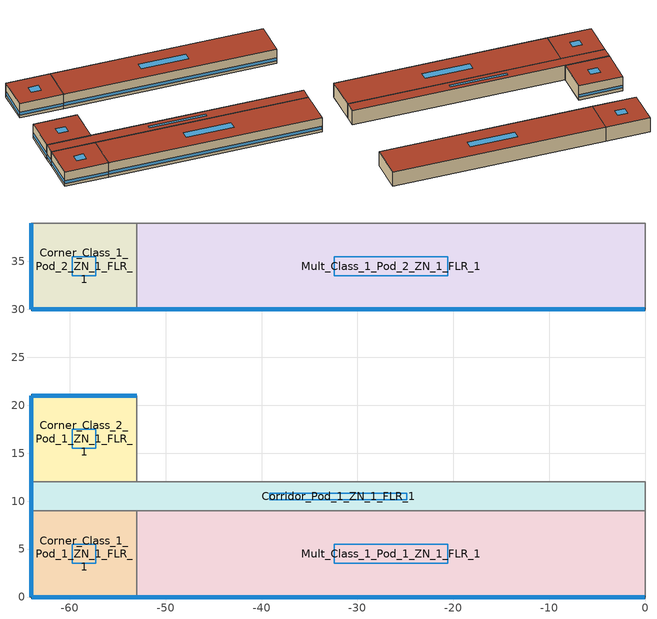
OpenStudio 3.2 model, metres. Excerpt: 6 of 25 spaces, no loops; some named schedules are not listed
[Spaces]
Mult_Class_1_Pod_1_ZN_1_FLR_1
 floor foundation (BTAP-Grnd-Floor-Mass:U-0.379_std): 0,9 0,0 -53,0 -53,9 z0
 wall outside: -53,0 0,0 z0:4
 wall to Lobby_ZN_1_FLR_1: 0,0 0,9 z0:4
 wall to Corridor_Pod_1_ZN_1_FLR_1: 0,9 -53,9 z0:4
 wall to Corner_Class_1_Pod_1_ZN_1_FLR_1: -53,9 -53,0 z0:4
 window (BTAP-Ext-FixedWindow:U=0.160 SHGC=0.600): -52.97,0 -0.03,0 z0.76:1.56
 roof outside: 0,0 0,9 -53,9 -53,0 z4
 skylight (BTAP-Ext-Skylights:U=0.160 SHGC=0.600): -20.57,3.49 -20.57,5.51 -32.43,5.51 -32.43,3.49 z4
Mult_Class_1_Pod_2_ZN_1_FLR_1
 floor foundation (BTAP-Grnd-Floor-Mass:U-0.379_std): 0,39 0,30 -53,30 -53,39 z0
 wall outside: -53,30 0,30 z0:4
 wall to Corner_Class_1_Pod_2_ZN_1_FLR_1: -53,39 -53,30 z0:4
 wall to Corridor_Pod_2_ZN_1_FLR_1: 0,39 -53,39 z0:4
 wall to Main_Corridor_ZN_1_FLR_1: 0,30 0,39 z0:4
 window (BTAP-Ext-FixedWindow:U=0.160 SHGC=0.600): -52.97,30 -0.03,30 z0.76:1.56
 roof outside: 0,30 0,39 -53,39 -53,30 z4
 skylight (BTAP-Ext-Skylights:U=0.160 SHGC=0.600): -20.57,33.49 -20.57,35.51 -32.43,35.51 -32.43,33.49 z4
Corner_Class_2_Pod_1_ZN_1_FLR_1
 floor foundation (BTAP-Grnd-Floor-Mass:U-0.379_std): -53,21 -53,12 -64,12 -64,21 z0
 wall outside: -53,21 -64,21 -64,12 z0:4
 wall to Mult_Class_2_Pod_1_ZN_1_FLR_1: -53,12 -53,21 z0:4
 wall to Corridor_Pod_1_ZN_1_FLR_1: -64,12 -53,12 z0:4
 window (BTAP-Ext-FixedWindow:U=0.160 SHGC=0.600): -53.03,21 -63.97,21 / -64,20.97 -64,12.03 z0.76:1.57
 roof outside: -53,12 -53,21 -64,21 -64,12 z4
 skylight (BTAP-Ext-Skylights:U=0.160 SHGC=0.600): -57.27,15.49 -57.27,17.51 -59.73,17.51 -59.73,15.49 z4
Corridor_Pod_1_ZN_1_FLR_1
 floor foundation (BTAP-Grnd-Floor-Mass:U-0.379_std): 0,12 0,9 -64,9 -64,12 z0
 wall outside: -64,12 -64,9 z0:4
 wall to Corner_Class_1_Pod_1_ZN_1_FLR_1: -64,9 -53,9 z0:4
 wall to Main_Corridor_ZN_1_FLR_1: 0,9 0,12 z0:4
 wall to Mult_Class_2_Pod_1_ZN_1_FLR_1: 0,12 -53,12 z0:4
 window (BTAP-Ext-FixedWindow:U=0.160 SHGC=0.600): -64,11.97 -64,9.03 z0.76:1.58
 roof outside: 0,9 0,12 -64,12 -64,9 z4
 skylight (BTAP-Ext-Skylights:U=0.160 SHGC=0.600): -24.84,10.16 -24.84,10.84 -39.16,10.84 -39.16,10.16 z4
Corner_Class_1_Pod_2_ZN_1_FLR_1
 floor foundation (BTAP-Grnd-Floor-Mass:U-0.379_std): -53,39 -53,30 -64,30 -64,39 z0
 wall outside: -64,39 -64,30 -53,30 z0:4
 wall to Corridor_Pod_2_ZN_1_FLR_1: -53,39 -64,39 z0:4
 window (BTAP-Ext-FixedWindow:U=0.160 SHGC=0.600): -63.97,30 -53.03,30 / -64,38.97 -64,30.03 z0.76:1.57
 roof outside: -53,30 -53,39 -64,39 -64,30 z4
 skylight (BTAP-Ext-Skylights:U=0.160 SHGC=0.600): -57.27,33.49 -57.27,35.51 -59.73,35.51 -59.73,33.49 z4
Corner_Class_1_Pod_1_ZN_1_FLR_1
 floor foundation (BTAP-Grnd-Floor-Mass:U-0.379_std): -53,9 -53,0 -64,0 -64,9 z0
 wall outside: -64,9 -64,0 -53,0 z0:4
 window (BTAP-Ext-FixedWindow:U=0.160 SHGC=0.600): -63.97,0 -53.03,0 / -64,8.97 -64,0.03 z0.76:1.57
 roof outside: -53,0 -53,9 -64,9 -64,0 z4
 skylight (BTAP-Ext-Skylights:U=0.160 SHGC=0.600): -57.27,3.49 -57.27,5.51 -59.73,5.51 -59.73,3.49 z4
[Site]
THOMPSON A_MB_CAN: Latitude {deg}=55.8; Longitude {deg}=-97.86; Time Zone {hr}=-6; Elevation {m}=224; Terrain=City
[Building]
PrimarySchool: North Axis {deg}=0; Default Construction Set=BTAP-Mass at hdd = 7600.0; Standards Number of Stories=1; Standards Number of Above Ground Stories=1; Standards Template=NECB2011; Standards Building Type=PrimarySchool
[Site:WaterMainsTemperature]
Calculation Method=Correlation; Annual Average Outdoor Air Temperature {C}=-1.78333; Maximum Difference In Monthly Average Outdoor Air Temperatures {deltaC}=37.5
[Site:GroundTemperature:BuildingSurface]
19.527, 19.502, 19.536, 19.598, 20.002, 21.64, 22.225, 22.375, 21.449, 20.121, 19.802, 19.633
[SizingPeriod:DesignDay] Barometric Pressure {Pa}=98663; Sky Clearness=0; Rain Indicator=0; Snow Indicator=0; Day of Month=21; Daylight Saving Time Indicator=0; Humidity Indicating Type=Wetbulb; Dry-Bulb Temperature Range Modifier Type=DefaultMultipliers
Name | Maximum Dry-Bulb Temperature {C} | Daily Dry-Bulb Temperature Range {deltaC} | Humidity Indicating Conditions at Maximum Dry-Bulb | Wind Speed {m/s} | Wind Direction {deg} | Month | Day Type | Solar Model Indicator | ASHRAE Taub | ASHRAE Taud
Thompson AP Ann Clg .4% Condns DB=>MWB | 27.9 | 12.8 | 17.9 | 4.6 | 270 | 7 | SummerDesignDay | ASHRAETau | 0.402 | 2.329
Thompson AP Ann Htg 99.6% Condns DB | -38.5 | 0 | -38.5 | 1.4 | 300 | 1 | WinterDesignDay | ASHRAEClearSky
[Material:NoMass] Roughness=Smooth; Thermal Absorptance=0.9; Solar Absorptance=0.7
Name | Thermal Resistance {m2-K/W} | Visible Absorptance
Typical Carpet Pad; Typical Carpet Pad 1 | 0.21648 | 0.8
Typical Insulation 1 | 6.78179 | 0.7
Typical Insulation 2 | 5.19354 | 0.7
Typical Insulation 3 | 7.04224 | 0.7
Typical Carpet Pad 2 | 2.57255 | 0.8
Typical Carpet Pad 3; Typical Carpet Pad 4 | 4.69593 | 0.8
Typical Insulation 4 | 0.624982 | 0.7
Typical Insulation 5 | 0.625 | 0.7
[Material]
Name | Roughness | Thickness {m} | Conductivity {W/m-K} | Density {kg/m3} | Specific Heat {J/kg-K} | Thermal Absorptance | Solar Absorptance | Visible Absorptance
G05 25mm wood | MediumSmooth | 0.0254 | 0.15 | 608 | 1630 | 0.9 | 0.5 | 0.5
100mm Normalweight concrete floor 1 | MediumSmooth | 0.1016 | 2.31 | 2322 | 832
G01 13mm gypsum board 1 | Smooth | 0.0127 | 0.16 | 800 | 1090 | 0.9 | 0.7 | 0.5
4 in. Normalweight Concrete Floor 1 | MediumRough | 0.1016 | 2.31 | 2322 | 832 | 0.9 | 0.7 | 0.7
1IN Stucco 1 | Smooth | 0.0253 | 0.6918 | 1858 | 837 | 0.9 | 0.7 | 0.92
8IN CONCRETE HW RefBldg 1 | Rough | 0.2032 | 1.311 | 2240 | 836.8 | 0.9 | 0.7 | 0.7
1/2IN Gypsum 1 | Smooth | 0.0127 | 0.16 | 784.9 | 830 | 0.9 | 0.4 | 0.4
Metal Roof Surface 1; F08 Metal surface 1 | Smooth | 0.0008 | 45.28 | 7824 | 500 | 0.9 | 0.7 | 0.7
6 in. Normalweight Concrete Floor 1; 6 in. Normalweight Concrete Floor 2; 6 in. Normalweight Concrete Floor 3 | MediumRough | 0.1524 | 2.31 | 2322 | 832 | 0.9 | 0.7 | 0.7
Expanded Polystyrene | MediumSmooth | 0.0746039 | 0.029 | 29 | 1210
[Construction]
BTAP-Int-Partition; BTAP-Int-Door: G05 25mm wood
BTAP-Int-Floor: 100mm Normalweight concrete floor 1, Typical Carpet Pad
BTAP-Int-Wall: G01 13mm gypsum board 1, G01 13mm gypsum board 1
BTAP-Int-Ceiling: Typical Carpet Pad, 100mm Normalweight concrete floor 1
BTAP-Int-Window: SimpleGlazing
BTAP-Ext-Floor-Mass:U-0.142: Typical Insulation 1, 4 in. Normalweight Concrete Floor 1, Typical Carpet Pad 1
BTAP-Ext-Wall-Mass:U-0.183: 1IN Stucco 1, 8IN CONCRETE HW RefBldg 1, Typical Insulation 2, 1/2IN Gypsum 1
BTAP-Ext-Roof-Metal:U-0.142: Metal Roof Surface 1, Typical Insulation 3
BTAP-Grnd-Floor-Mass:U-0.379: 6 in. Normalweight Concrete Floor 1, Typical Carpet Pad 2
BTAP-Grnd-Wall-Mass:U-0.21: 6 in. Normalweight Concrete Floor 2, Typical Carpet Pad 3
BTAP-Grnd-Roof-Mass:U-0.21: 6 in. Normalweight Concrete Floor 3, Typical Carpet Pad 4
BTAP-Ext-FixedWindow:U=0.160 SHGC=0.600; BTAP-Ext-GlassDoors:U=0.160 SHGC=0.600; BTAP-Ext-Skylights:U=0.160 SHGC=0.600; BTAP-Ext-DaylightDomes:U=0.160 SHGC=0.600; BTAP-Ext-DaylightDiffuser:U=0.160 SHGC=0.600: SimpleGlazing:U=0.160 SHGC=0.600
BTAP-Ext-Door:U-1.6: F08 Metal surface 1, Typical Insulation 4
BTAP-Ext-OverHeadDoor:U-1.6: Typical Insulation 5
BTAP-Grnd-Floor-Mass:U-0.379_std: 6 in. Normalweight Concrete Floor 1, Expanded Polystyrene
[DefaultConstructionSet]
BTAP-Mass at hdd = 7600.0: Default Exterior Surface Constructions=BTAP-Mass at hdd = 7600.0; Default Interior Surface Constructions=Default Surface Constructions 2; Default Ground Contact Surface Constructions=BTAP-Mass at hdd = 7600.0 1; Default Exterior SubSurface Constructions=BTAP-Mass at hdd = 7600.0; Default Interior SubSurface Constructions=Default Sub Surface Constructions 2; Interior Partition Construction=BTAP-Int-Partition
[DefaultSurfaceConstructions]
Name | Floor Construction | Wall Construction | Roof Ceiling Construction
Default Surface Constructions 2 | BTAP-Int-Floor | BTAP-Int-Wall | BTAP-Int-Ceiling
BTAP-Mass at hdd = 7600.0 | BTAP-Ext-Floor-Mass:U-0.142 | BTAP-Ext-Wall-Mass:U-0.183 | BTAP-Ext-Roof-Metal:U-0.142
BTAP-Mass at hdd = 7600.0 1 | BTAP-Grnd-Floor-Mass:U-0.379 | BTAP-Grnd-Wall-Mass:U-0.21 | BTAP-Grnd-Roof-Mass:U-0.21
[DefaultSubSurfaceConstructions]
Name | Fixed Window Construction | Operable Window Construction | Door Construction | Glass Door Construction | Overhead Door Construction | Skylight Construction | Tubular Daylight Dome Construction | Tubular Daylight Diffuser Construction
Default Sub Surface Constructions 2 | BTAP-Int-Window | BTAP-Int-Window | BTAP-Int-Door
BTAP-Mass at hdd = 7600.0 | BTAP-Ext-FixedWindow:U=0.160 SHGC=0.600 | BTAP-Ext-FixedWindow:U=0.160 SHGC=0.600 | BTAP-Ext-Door:U-1.6 | BTAP-Ext-GlassDoors:U=0.160 SHGC=0.600 | BTAP-Ext-OverHeadDoor:U-1.6 | BTAP-Ext-Skylights:U=0.160 SHGC=0.600 | BTAP-Ext-DaylightDomes:U=0.160 SHGC=0.600 | BTAP-Ext-DaylightDiffuser:U=0.160 SHGC=0.600
[WindowMaterial:SimpleGlazingSystem] Solar Heat Gain Coefficient=0.6; Visible Transmittance=0.21
Name | U-Factor {W/m2-K}
SimpleGlazing | 2.2
SimpleGlazing:U=0.160 SHGC=0.600 | 1.6
[Space] Building Story=Building Story 1; Part of Total Floor Area=Yes
Name | Space Type | Thermal Zone
Corridor_Pod_1_ZN_1_FLR_1 | Space Function Corr. >= 2.4m wide-sch-D | WILD_ST=Corr. >= 2.4m wide-sch-D_FL=Building Story 1_SCH=D 1
Mult_Class_1_Pod_2_ZN_1_FLR_1; Mult_Class_1_Pod_1_ZN_1_FLR_1 | Space Function Classroom/lecture/training | ALL_ST=Classroom/lecture/training_FL=Building Story 1_SCH=D 3
Corner_Class_1_Pod_1_ZN_1_FLR_1; Corner_Class_1_Pod_2_ZN_1_FLR_1 | Space Function Classroom/lecture/training | ALL_ST=Classroom/lecture/training_FL=Building Story 1_SCH=D
Corner_Class_2_Pod_1_ZN_1_FLR_1 | Space Function Classroom/lecture/training | ALL_ST=Classroom/lecture/training_FL=Building Story 1_SCH=D 1
[BuildingStory]
Building Story 1: Nominal Z Coordinate {m}=0
[SpaceType] Standards Building Type=Space Function
Name | Default Schedule Set | Design Specification Outdoor Air Object | Standards Space Type
Space Function Classroom/lecture/training | Space Function Classroom/lecture/training Schedule Set | Space Function Classroom/lecture/training Ventilation | Classroom/lecture/training
Space Function Corr. >= 2.4m wide-sch-D | Space Function Corr. >= 2.4m wide-sch-D Schedule Set | Space Function Corr. >= 2.4m wide-sch-D Ventilation | Corr. >= 2.4m wide-sch-D
[People:Definition] Number of People Calculation Method=People/Area; Fraction Radiant=0.3
Name | People per Space Floor Area {person/m2}
Space Function Classroom/lecture/training People Definition | 0.133365
Space Function Corr. >= 2.4m wide-sch-D People Definition | 0.0100104
[People] Work Efficiency Schedule=Work Efficiency Schedule; Clothing Insulation Schedule=Clothing Schedule; Air Velocity Schedule=Air Velocity Schedule; Multiplier=1
Name | People Definition | Space or SpaceType
Space Function Classroom/lecture/training People | Space Function Classroom/lecture/training People Definition | Space Function Classroom/lecture/training
Space Function Corr. >= 2.4m wide-sch-D People | Space Function Corr. >= 2.4m wide-sch-D People Definition | Space Function Corr. >= 2.4m wide-sch-D
[Lights:Definition] Design Level Calculation Method=Watts/Area; Fraction Radiant=0.5; Fraction Visible=0.2
Name | Watts per Space Floor Area {W/m2}
Space Function Classroom/lecture/training Lights Definition | 11.9699
Space Function Corr. >= 2.4m wide-sch-D Lights Definition | 7.09994
[Lights] Fraction Replaceable=1
Name | Lights Definition | Space or SpaceType
Space Function Classroom/lecture/training Lights | Space Function Classroom/lecture/training Lights Definition | Space Function Classroom/lecture/training
Space Function Corr. >= 2.4m wide-sch-D Lights | Space Function Corr. >= 2.4m wide-sch-D Lights Definition | Space Function Corr. >= 2.4m wide-sch-D
[ElectricEquipment:Definition]
Space Function Classroom/lecture/training Elec Equip Definition: Design Level Calculation Method=Watts/Area; Watts per Space Floor Area {W/m2}=4.99996; Fraction Radiant=0.5
[ElectricEquipment]
Space Function Classroom/lecture/training Elec Equip: Electric Equipment Definition=Space Function Classroom/lecture/training Elec Equip Definition; Space or SpaceType=Space Function Classroom/lecture/training
[DesignSpecification:OutdoorAir] Outdoor Air Method=Sum
Name | Outdoor Air Flow per Person {m3/s-person} | Outdoor Air Flow per Floor Area {m3/s-m2}
Space Function Classroom/lecture/training Ventilation | 0.0285682
Space Function Corr. >= 2.4m wide-sch-D Ventilation |  | 0.000254
[DefaultScheduleSet] Number of People Schedule=NECB-D-Occupancy; People Activity Level Schedule=NECB-Activity; Lighting Schedule=NECB-D-Lighting; Electric Equipment Schedule=NECB-D-Electric-Equipment; Infiltration Schedule=Always On
Space Function Classroom/lecture/training Schedule Set; Space Function Corr. >= 2.4m wide-sch-D Schedule Set
[ThermostatSetpoint:DualSetpoint] Heating Setpoint Temperature Schedule=NECB-D-Thermostat Setpoint-Heating; Cooling Setpoint Temperature Schedule=NECB-D-Thermostat Setpoint-Cooling
Space Function Classroom/lecture/training Thermostat 27; Space Function Classroom/lecture/training Thermostat 28; Space Function Classroom/lecture/training Thermostat 30; Space Function Corr. >= 2.4m wide-sch-D Thermostat 10
[SpaceInfiltration:DesignFlowRate] Schedule=Always On Discrete; Design Flow Rate Calculation Method=Flow/ExteriorArea; Flow per Exterior Surface Area {m3/s-m2}=0.00025; Constant Term Coefficient=0; Temperature Term Coefficient=0; Velocity Term Coefficient=0.224; Velocity Squared Term Coefficient=0
Name | Space or SpaceType
Corner_Class_1_Pod_1_ZN_1_FLR_1 Infiltration | Corner_Class_1_Pod_1_ZN_1_FLR_1
Corner_Class_1_Pod_2_ZN_1_FLR_1 Infiltration | Corner_Class_1_Pod_2_ZN_1_FLR_1
Corner_Class_2_Pod_1_ZN_1_FLR_1 Infiltration | Corner_Class_2_Pod_1_ZN_1_FLR_1
Corridor_Pod_1_ZN_1_FLR_1 Infiltration | Corridor_Pod_1_ZN_1_FLR_1
Mult_Class_1_Pod_1_ZN_1_FLR_1 Infiltration | Mult_Class_1_Pod_1_ZN_1_FLR_1
Mult_Class_1_Pod_2_ZN_1_FLR_1 Infiltration | Mult_Class_1_Pod_2_ZN_1_FLR_1
[ThermalZone] Use Ideal Air Loads=No
Name | Thermostat
ALL_ST=Classroom/lecture/training_FL=Building Story 1_SCH=D | Space Function Classroom/lecture/training Thermostat 27
ALL_ST=Classroom/lecture/training_FL=Building Story 1_SCH=D 1 | Space Function Classroom/lecture/training Thermostat 28
ALL_ST=Classroom/lecture/training_FL=Building Story 1_SCH=D 3 | Space Function Classroom/lecture/training Thermostat 30
WILD_ST=Corr. >= 2.4m wide-sch-D_FL=Building Story 1_SCH=D 1 | Space Function Corr. >= 2.4m wide-sch-D Thermostat 10
[Foundation:Kiva] Wall Height Above Grade {m}=0; Wall Depth Below Slab {m}=0
Bldg Kiva Foundation; Corner_Class_1_Pod_2_ZN_1_FLR_1_Floor Kiva Foundation; Corner_Class_1_Pod_3_ZN_1_FLR_1_Floor Kiva Foundation; Corner_Class_2_Pod_2_ZN_1_FLR_1_Floor Kiva Foundation; Corner_Class_2_Pod_3_ZN_1_FLR_1_Floor Kiva Foundation; Mult_Class_2_Pod_1_ZN_1_FLR_1_Floor Kiva Foundation; Mult_Class_2_Pod_2_ZN_1_FLR_1_Floor Kiva Foundation; Mult_Class_2_Pod_3_ZN_1_FLR_1_Floor Kiva Foundation; Mult_Class_1_Pod_2_ZN_1_FLR_1_Floor Kiva Foundation; Mult_Class_1_Pod_3_ZN_1_FLR_1_Floor Kiva Foundation; Corridor_Pod_2_ZN_1_FLR_1_Floor Kiva Foundation; Corridor_Pod_3_ZN_1_FLR_1_Floor Kiva Foundation
[SurfaceProperty:ExposedFoundationPerimeter] Exposed Perimeter Calculation Method=TotalExposedPerimeter
Name | Total Exposed Perimeter {m}
Corner_Class_1_Pod_1_ZN_1_FLR_1_Floor; Corner_Class_1_Pod_2_ZN_1_FLR_1_Floor; Corner_Class_2_Pod_1_ZN_1_FLR_1_Floor | 20
Mult_Class_1_Pod_1_ZN_1_FLR_1_Floor; Mult_Class_1_Pod_2_ZN_1_FLR_1_Floor | 53
Corridor_Pod_1_ZN_1_FLR_1_Floor | 3
[Foundation:Kiva:Settings]

[AvailabilityManager:NightCycle] Applicability Schedule=Always On Discrete; Control Type=CycleOnAny; Thermostat Tolerance {deltaC}=1; Cycling Run Time {s}=3600
Availability Manager Night Cycle 1; Availability Manager Night Cycle 2; Availability Manager Night Cycle 3; Availability Manager Night Cycle 4; Availability Manager Night Cycle 5; Availability Manager Night Cycle 6; Availability Manager Night Cycle 7; Availability Manager Night Cycle 8; Availability Manager Night Cycle 9; Availability Manager Night Cycle 10; Availability Manager Night Cycle 11; Availability Manager Night Cycle 12
[EnergyManagementSystem:Sensor] Output Variable or Output Meter Index Key=Environment; Output Variable or Output Meter=Site Outdoor Air Drybulb Temperature
OAT; OAT_1
[EnergyManagementSystem:Actuator] Actuated Component Type=Schedule:Year; Actuated Component Control Type=Schedule Value
Name | Actuated Component
sys3mixedshrnonescdxshcessfcvzhbezcnonesrfnone7HtgSch0; sys3mixedshrnonescdxshcessfcvzhbezcnonesrfnone9HtgSch0 | NECB-D-Thermostat Setpoint-Heating
sys3mixedshrnonescdxshcessfcvzhbezcnonesrfnone7ClgSch0; sys3mixedshrnonescdxshcessfcvzhbezcnonesrfnone9ClgSch0 | NECB-D-Thermostat Setpoint-Cooling
[EnergyManagementSystem:Program]
sys3mixedshrnonescdxshcessfcvzhbezcnonesrfnone7OptimumStartProg0: IF DaylightSavings==0 && DayOfWeek>1 && Hour==5 && OAT<23.9 && OAT>1.7; SET sys3mixedshrnonescdxshcessfcvzhbezcnonesrfnone7ClgSch0 = 29.4; SET sys3mixedshrnonescdxshcessfcvzhbezcnonesrfnone7HtgSch0 = 15.6; ELSEIF DaylightSavings==0 && DayOfWeek==1 && Hour==7 && OAT<23.9 && OAT>1.7; SET sys3mixedshrnonescdxshcessfcvzhbezcnonesrfnone7ClgSch0 = 29.4; SET sys3mixedshrnonescdxshcessfcvzhbezcnonesrfnone7HtgSch0 = 15.6; ELSEIF DaylightSavings==1 && DayOfWeek>1 && Hour==4 && OAT<23.9 && OAT>1.7; SET sys3mixedshrnonescdxshcessfcvzhbezcnonesrfnone7ClgSch0 = 29.4; SET sys3mixedshrnonescdxshcessfcvzhbezcnonesrfnone7HtgSch0 = 15.6; ELSEIF DaylightSavings==1 && DayOfWeek==1 && Hour==6 && OAT<23.9 && OAT>1.7; SET sys3mixedshrnonescdxshcessfcvzhbezcnonesrfnone7ClgSch0 = 29.4; SET sys3mixedshrnonescdxshcessfcvzhbezcnonesrfnone7HtgSch0 = 15.6; ELSE; SET sys3mixedshrnonescdxshcessfcvzhbezcnonesrfnone7ClgSch0 = NULL; SET sys3mixedshrnonescdxshcessfcvzhbezcnonesrfnone7HtgSch0 = NULL; ENDIF
sys3mixedshrnonescdxshcessfcvzhbezcnonesrfnone9OptimumStartProg0: IF DaylightSavings==0 && DayOfWeek>1 && Hour==5 && OAT_1<23.9 && OAT_1>1.7; SET sys3mixedshrnonescdxshcessfcvzhbezcnonesrfnone9ClgSch0 = 29.4; SET sys3mixedshrnonescdxshcessfcvzhbezcnonesrfnone9HtgSch0 = 15.6; ELSEIF DaylightSavings==0 && DayOfWeek==1 && Hour==7 && OAT_1<23.9 && OAT_1>1.7; SET sys3mixedshrnonescdxshcessfcvzhbezcnonesrfnone9ClgSch0 = 29.4; SET sys3mixedshrnonescdxshcessfcvzhbezcnonesrfnone9HtgSch0 = 15.6; ELSEIF DaylightSavings==1 && DayOfWeek>1 && Hour==4 && OAT_1<23.9 && OAT_1>1.7; SET sys3mixedshrnonescdxshcessfcvzhbezcnonesrfnone9ClgSch0 = 29.4; SET sys3mixedshrnonescdxshcessfcvzhbezcnonesrfnone9HtgSch0 = 15.6; ELSEIF DaylightSavings==1 && DayOfWeek==1 && Hour==6 && OAT_1<23.9 && OAT_1>1.7; SET sys3mixedshrnonescdxshcessfcvzhbezcnonesrfnone9ClgSch0 = 29.4; SET sys3mixedshrnonescdxshcessfcvzhbezcnonesrfnone9HtgSch0 = 15.6; ELSE; SET sys3mixedshrnonescdxshcessfcvzhbezcnonesrfnone9ClgSch0 = NULL; SET sys3mixedshrnonescdxshcessfcvzhbezcnonesrfnone9HtgSch0 = NULL; ENDIF
[EnergyManagementSystem:ProgramCallingManager]
sys3mixedshrnonescdxshcessfcvzhbezcnonesrfnone7OptimumStartCallingManager0: BeginTimestepBeforePredictor; sys3mixedshrnonescdxshcessfcvzhbezcnonesrfnone7OptimumStartProg0
sys3mixedshrnonescdxshcessfcvzhbezcnonesrfnone9OptimumStartCallingManager0: BeginTimestepBeforePredictor; sys3mixedshrnonescdxshcessfcvzhbezcnonesrfnone9OptimumStartProg0
[Schedule:Ruleset]
Clothing Schedule: Default Day Schedule=Clothing Schedule Default Winter Clothes
Air Velocity Schedule: Default Day Schedule=Air Velocity Schedule Default
Work Efficiency Schedule: Default Day Schedule=Work Efficiency Schedule Default
NECB-D-Occupancy: Default Day Schedule=NECB-D-Occupancy Default
NECB-Activity: Default Day Schedule=NECB-Activity Default; Summer Design Day Schedule=NECB-Activity Summer Design Day; Winter Design Day Schedule=NECB-Activity Winter Design Day
NECB-D-Lighting: Default Day Schedule=NECB-D-Lighting Default
NECB-D-Electric-Equipment: Default Day Schedule=NECB-D-Electric-Equipment Default
Always On: Default Day Schedule=Always On Default
NECB-D-Thermostat Setpoint-Heating: Default Day Schedule=NECB-D-Thermostat Setpoint-Heating Default
NECB-D-Thermostat Setpoint-Cooling: Default Day Schedule=NECB-D-Thermostat Setpoint-Cooling Default
[Schedule:Day]
Clothing Schedule Default Winter Clothes; Always On Default: 24, 0, 1
Air Velocity Schedule Default: 24, 0, 0.2
Work Efficiency Schedule Default: 24, 0, 0
NECB-D-Occupancy Default: 8, 0, 0, 9, 0, 0.1, 12, 0, 0.9, 16, 0, 0.8, 17, 0, 0.5, 18, 0, 0.2, 19, 0, 0.1, 22, 0, 0.3, 23, 0, 0.1, 24, 0, 0
NECB-Activity Default; NECB-Activity Winter Design Day; NECB-Activity Summer Design Day: 24, 0, 130
NECB-D-Lighting Default; NECB-D-Electric-Equipment Default: 8, 0, 0.05, 9, 0, 0.3, 16, 0, 0.9, 17, 0, 0.7, 19, 0, 0.5, 22, 0, 0.7, 23, 0, 0.3, 24, 0, 0.05
NECB-D-Thermostat Setpoint-Heating Default; NECB-D-Thermostat Setpoint-Heating Default|Wkdy Day: 7, 0, 18, 8, 0, 20, 23, 0, 22, 24, 0, 18
NECB-D-Thermostat Setpoint-Cooling Default: 7, 0, 35, 23, 0, 24, 24, 0, 35
[Schedule:Rule] Date Specification Type=DateRange; Start Day=1
Name | Schedule Ruleset | Rule Order | Day Schedule | Start Month | End Month | End Day | Apply Monday | Apply Tuesday | Apply Wednesday | Apply Thursday | Apply Friday | Apply Saturday | Apply Sunday
Schedule Rule 1 | Clothing Schedule | 0 | Clothing Schedule Summer Clothes | 5 | 9 | 30
Schedule Rule 2 | NECB-D-Occupancy | 2 | NECB-D-Occupancy Default|Wkdy Day | 1 | 12 | 31 | Yes | Yes | Yes | Yes | Yes
Schedule Rule 3 | NECB-D-Occupancy | 1 | NECB-D-Occupancy Sat Day | 1 | 12 | 31 |  |  |  |  |  | Yes
Schedule Rule 4 | NECB-D-Occupancy | 0 | NECB-D-Occupancy Sun|Hol Day | 1 | 12 | 31 |  |  |  |  |  |  | Yes
Schedule Rule 5 | NECB-D-Lighting | 2 | NECB-D-Lighting Default|Wkdy Day | 1 | 12 | 31 | Yes | Yes | Yes | Yes | Yes
Schedule Rule 6 | NECB-D-Lighting | 1 | NECB-D-Lighting Sat Day | 1 | 12 | 31 |  |  |  |  |  | Yes
Schedule Rule 7 | NECB-D-Lighting | 0 | NECB-D-Lighting Sun|Hol Day | 1 | 12 | 31 |  |  |  |  |  |  | Yes
Schedule Rule 8 | NECB-D-Electric-Equipment | 2 | NECB-D-Electric-Equipment Default|Wkdy Day | 1 | 12 | 31 | Yes | Yes | Yes | Yes | Yes
Schedule Rule 9 | NECB-D-Electric-Equipment | 1 | NECB-D-Electric-Equipment Sat Day | 1 | 12 | 31 |  |  |  |  |  | Yes
Schedule Rule 10 | NECB-D-Electric-Equipment | 0 | NECB-D-Electric-Equipment Sun|Hol Day | 1 | 12 | 31 |  |  |  |  |  |  | Yes
Schedule Rule 11 | NECB-D-Thermostat Setpoint-Heating | 2 | NECB-D-Thermostat Setpoint-Heating Default|Wkdy Day | 1 | 12 | 31 | Yes | Yes | Yes | Yes | Yes
Schedule Rule 12 | NECB-D-Thermostat Setpoint-Heating | 1 | NECB-D-Thermostat Setpoint-Heating Sat Day | 1 | 12 | 31 |  |  |  |  |  | Yes
Schedule Rule 13 | NECB-D-Thermostat Setpoint-Heating | 0 | NECB-D-Thermostat Setpoint-Heating Sun|Hol Day | 1 | 12 | 31 |  |  |  |  |  |  | Yes
Schedule Rule 14 | NECB-D-Thermostat Setpoint-Cooling | 2 | NECB-D-Thermostat Setpoint-Cooling Default|Wkdy Day | 1 | 12 | 31 | Yes | Yes | Yes | Yes | Yes
Schedule Rule 15 | NECB-D-Thermostat Setpoint-Cooling | 1 | NECB-D-Thermostat Setpoint-Cooling Sat Day | 1 | 12 | 31 |  |  |  |  |  | Yes
Schedule Rule 16 | NECB-D-Thermostat Setpoint-Cooling | 0 | NECB-D-Thermostat Setpoint-Cooling Sun|Hol Day | 1 | 12 | 31 |  |  |  |  |  |  | Yes
[Schedule:Constant]
Always On Discrete: Value=1
